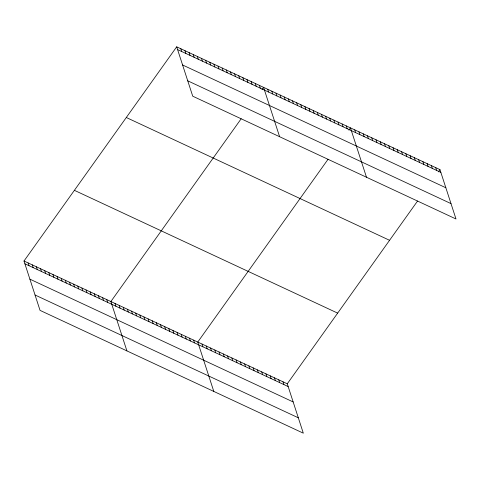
<?xml version="1.0" encoding="UTF-8"?>
<svg xmlns="http://www.w3.org/2000/svg" width="480" height="480" viewBox="0 0 480 480"><rect width="100%" height="100%" fill="white"/><g stroke="black" fill="none" stroke-linecap="round" stroke-linejoin="round"><path stroke-width="0.72" d="M24 261.012L287.268 383.802L303.312 433.176L40.044 310.38L24 261.012L176.688 46.824L439.956 169.62L456 218.988L192.732 96.198L176.688 46.824M241.176 118.764L110.88 301.53L126.918 350.904M261.966 89.592L263.568 87.348L279.612 136.716M328.05 159.282L197.76 342.054L213.798 391.422M348.846 130.116L350.448 127.872L366.486 177.24M287.268 383.802L417.564 201.03M438.36 171.864L439.956 169.62M177.588 49.596L440.856 172.386M182.586 64.974L445.854 187.764M187.734 80.82L451.002 203.61M126.3 117.504L389.574 240.3M74.388 190.332L337.656 313.122M24.9 263.778L288.168 386.574M29.898 279.156L293.166 401.952M35.046 295.002L298.314 417.792M435.696 167.628L436.596 170.4M431.436 165.642L432.33 168.414M427.17 163.656L428.07 166.422M422.91 161.664L423.81 164.436M418.644 159.678L419.544 162.444M414.384 157.692L415.284 160.458M410.124 155.7L411.018 158.472M405.858 153.714L406.758 156.48M401.598 151.728L402.498 154.494M397.332 149.736L398.232 152.508M393.072 147.75L393.972 150.516M388.806 145.764L389.706 148.53M384.546 143.772L385.446 146.544M380.286 141.786L381.186 144.552M376.02 139.8L376.92 142.566M371.76 137.808L372.66 140.58M367.494 135.822L368.394 138.588M363.234 133.836L364.134 136.602M358.974 131.844L359.874 134.616M354.708 129.858L355.608 132.624M346.308 125.94L347.208 128.706M342.174 124.008L343.074 126.78M338.034 122.082L338.934 124.848M333.9 120.15L334.8 122.922M329.76 118.224L330.66 120.99M325.626 116.292L326.526 119.058M321.486 114.36L322.386 117.132M317.352 112.434L318.252 115.2M313.212 110.502L314.112 113.274M309.078 108.576L309.978 111.342M304.938 106.644L305.838 109.41M300.804 104.712L301.698 107.484M296.664 102.786L297.564 105.552M292.53 100.854L293.424 103.626M288.39 98.928L289.29 101.694M284.25 96.996L285.15 99.762M280.116 95.064L281.016 97.836M275.976 93.138L276.876 95.904M271.842 91.206L272.742 93.978M267.702 89.28L268.602 92.046M259.428 85.416L260.328 88.188M255.294 83.49L256.194 86.256M251.154 81.558L252.054 84.33M247.02 79.632L247.92 82.398M242.88 77.7L243.78 80.466M238.746 75.768L239.646 78.54M234.606 73.842L235.506 76.608M230.472 71.91L231.372 74.682M226.332 69.984L227.232 72.75M222.198 68.052L223.098 70.818M218.058 66.12L218.958 68.892M213.924 64.194L214.824 66.96M209.784 62.262L210.684 65.034M205.65 60.336L206.55 63.102M201.51 58.404L202.41 61.17M197.376 56.472L198.276 59.244M193.236 54.546L194.136 57.312M189.102 52.614L190.002 55.386M184.962 50.688L185.862 53.454M180.828 48.756L181.722 51.522M283.008 381.816L283.908 384.582M278.748 379.824L279.642 382.596M274.482 377.838L275.382 380.604M270.222 375.852L271.122 378.618M265.956 373.86L266.856 376.632M261.696 371.874L262.596 374.64M257.43 369.888L258.33 372.654M253.17 367.896L254.07 370.668M248.91 365.91L249.81 368.676M244.644 363.924L245.544 366.69M240.384 361.932L241.284 364.704M236.118 359.946L237.018 362.712M231.858 357.96L232.758 360.726M227.598 355.968L228.498 358.74M223.332 353.982L224.232 356.748M219.072 351.996L219.972 354.762M214.806 350.004L215.706 352.776M210.546 348.018L211.446 350.784M206.286 346.032L207.18 348.798M202.02 344.04L202.92 346.812M193.62 340.122L194.52 342.894M189.486 338.196L190.386 340.962M185.346 336.264L186.246 339.03M181.212 334.332L182.112 337.104M177.072 332.406L177.972 335.172M172.938 330.474L173.838 333.246M168.798 328.548L169.698 331.314M164.664 326.616L165.558 329.382M160.524 324.684L161.424 327.456M156.39 322.758L157.284 325.524M152.25 320.826L153.15 323.598M148.116 318.9L149.01 321.666M143.976 316.968L144.876 319.734M139.836 315.036L140.736 317.808M135.702 313.11L136.602 315.876M131.562 311.178L132.462 313.95M127.428 309.252L128.328 312.018M123.288 307.32L124.188 310.086M119.154 305.388L120.054 308.16M115.014 303.462L115.914 306.228M106.74 299.604L107.64 302.37M102.606 297.672L103.506 300.438M98.466 295.74L99.366 298.512M94.332 293.814L95.232 296.58M90.192 291.882L91.092 294.654M86.058 289.956L86.958 292.722M81.918 288.024L82.818 290.79M77.784 286.092L78.684 288.864M73.644 284.166L74.544 286.932M69.51 282.234L70.41 285.006M65.37 280.308L66.27 283.074M61.236 278.376L62.136 281.142M57.096 276.444L57.996 279.216M52.962 274.518L53.862 277.284M48.822 272.586L49.722 275.358M44.688 270.66L45.588 273.426M40.548 268.728L41.448 271.494M36.414 266.796L37.308 269.568M32.274 264.87L33.174 267.636M28.14 262.938L29.034 265.71"/></g></svg>
